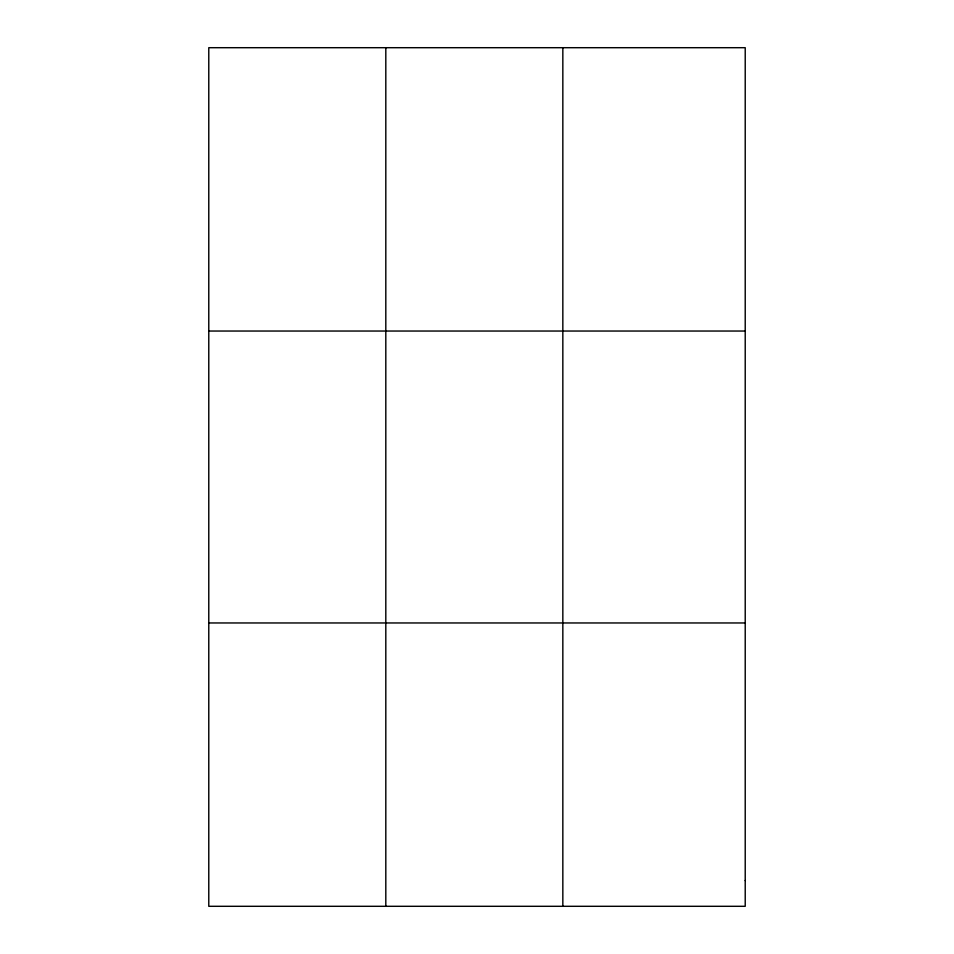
<?xml version="1.0" encoding="UTF-8"?>
<svg xmlns="http://www.w3.org/2000/svg" width="954" height="954" viewBox="0 0 954 954"><rect width="100%" height="100%" fill="white"/><g stroke="black" fill="none" stroke-linecap="round" stroke-linejoin="round"><path stroke-width="1.43" d="M385.81 47.7L385.81 906.3M562.836 47.7L562.836 906.3M208.783 331.038L745.217 331.038M208.783 622.962L745.217 622.962M745.217 880.542L745.217 906.3L208.783 906.3L208.783 47.7L745.217 47.7L745.217 880.542"/></g></svg>
